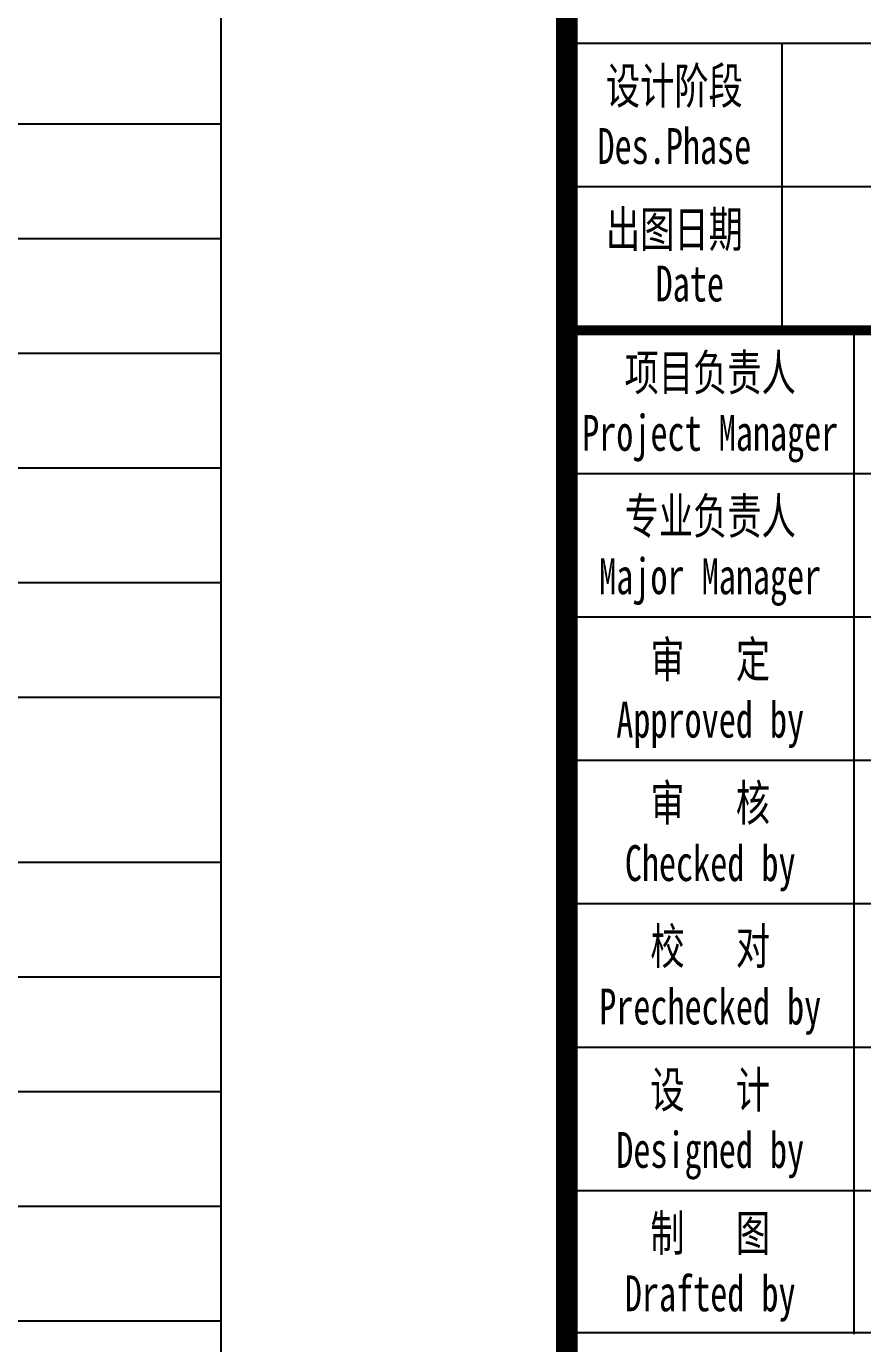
# Model space of a CAD drawing. Extents: x 180850 to 1399066, y 113487 to 334416.
# Drawn here: x 294374 to 298496, y 140931 to 147426 of the extents above; entities that cross this region are included whole.
import ezdxf
from ezdxf.enums import TextEntityAlignment as Align

# ---------------------------------------------------------------- set-up
doc = ezdxf.new("R2010")
doc.units = 0
doc.header["$LTSCALE"] = 1000
doc.layers.add('PUB_TITLE', color=4, linetype='Continuous')
doc.layers.add('TK', color=4, linetype='Continuous')
doc.styles.add('_gyy_title_ST', font='', dxfattribs={"width": 0.8})
doc.styles.get('_gyy_title_ST').set_extended_font_data('SimSun')

msp = doc.modelspace()

# ---------------------------------------------------------------- linework, layer by layer
at = {"layer": 'PUB_TITLE'}
for p, q in [((301986.93, 147341.57), (297037.44, 147341.57)), ((298098.04, 147341.57), (298098.04, 145927.43)), ((301986.93, 146634.5), (297037.44, 146634.5)), ((298451.58, 145927.43), (298451.58, 140977.93)), ((301986.93, 145220.36), (297037.44, 145220.36)), ((301986.93, 144513.29), (297037.44, 144513.29)), ((301986.93, 143806.22), (297037.44, 143806.22)), ((301986.93, 143099.15), (297037.44, 143099.15)), ((301986.93, 142392.08), (297037.44, 142392.08)), ((301986.93, 141685), (297037.44, 141685))]:
    msp.add_line(p, q, dxfattribs=at)
at = {"layer": 'PUB_TITLE', "const_width": 106.06}
msp.add_lwpolyline([(297037.44, 177674.9), (301986.93, 177674.9), (301986.93, 137089.05), (297037.44, 137089.05)], close=True, dxfattribs=at)
at = {"layer": 'PUB_TITLE', "const_width": 49.49}
msp.add_lwpolyline([(297037.44, 145927.43), (301986.93, 145927.43)], dxfattribs=at)
at = {"layer": 'PUB_TITLE'}
msp.add_lwpolyline([(297037.44, 145927.43), (301986.93, 145927.43), (301986.93, 140983.95), (297037.44, 140983.95)], close=True, dxfattribs=at)
msp.add_lwpolyline([(301986.93, 145927.43), (301986.93, 140983.95), (297037.44, 140983.95)], dxfattribs=at)
at = {"layer": 'TK'}
for p, q in [((295332.24, 173680.07), (295332.24, 139348.04)), ((280205.36, 146945.09), (295332.24, 146945.09)), ((280205.36, 146379.82), (295332.24, 146379.82)), ((280205.36, 145814.55), (295332.24, 145814.55)), ((280205.36, 145249.29), (295332.24, 145249.29)), ((280205.36, 144684.02), (295332.24, 144684.02)), ((279505.83, 144118.75), (295332.24, 144118.75)), ((279505.83, 143304.92), (295332.24, 143304.92)), ((280205.36, 142739.65), (295332.24, 142739.65)), ((280205.36, 142174.38), (295332.24, 142174.38)), ((280205.36, 141609.11), (295332.24, 141609.11)), ((280205.36, 141043.84), (295332.24, 141043.84))]:
    msp.add_line(p, q, dxfattribs=at)

# ---------------------------------------------------------------- texts
at = {"layer": 'PUB_TITLE', "style": '_gyy_title_ST', "width": 0.7}
for s, height, p in [('设计阶段', 176.767, (297567.74, 147044.6)), ('Des.Phase', 176.767, (297567.74, 146747.64)), ('出图日期', 176.767, (297567.74, 146337.53)), ('Date', 176.767, (297643.79, 146069.54)), ('项目负责人', 176.767, (297744.51, 145630.46)), ('Project Manager', 176.7675, (297744.51, 145333.49)), ('专业负责人', 176.767, (297744.51, 144923.39)), ('Major Manager', 176.7675, (297744.51, 144626.42)), ('审   定', 176.767, (297744.52, 144216.32)), ('Approved by', 176.7675, (297744.51, 143919.35)), ('审   核', 176.767, (297744.52, 143509.25)), ('Checked by', 176.767, (297744.51, 143212.28)), ('校   对', 176.767, (297744.52, 142802.18)), ('Prechecked by', 176.7675, (297744.51, 142505.21)), ('设   计', 176.767, (297744.52, 142095.11)), ('Designed by', 176.7675, (297744.51, 141798.14)), ('制   图', 176.767, (297744.52, 141388.04)), ('Drafted by', 176.767, (297744.51, 141091.07))]:
    msp.add_text(s, height=height, dxfattribs=at).set_placement(p, align=Align.CENTER)

doc.saveas('drawing.dxf')
